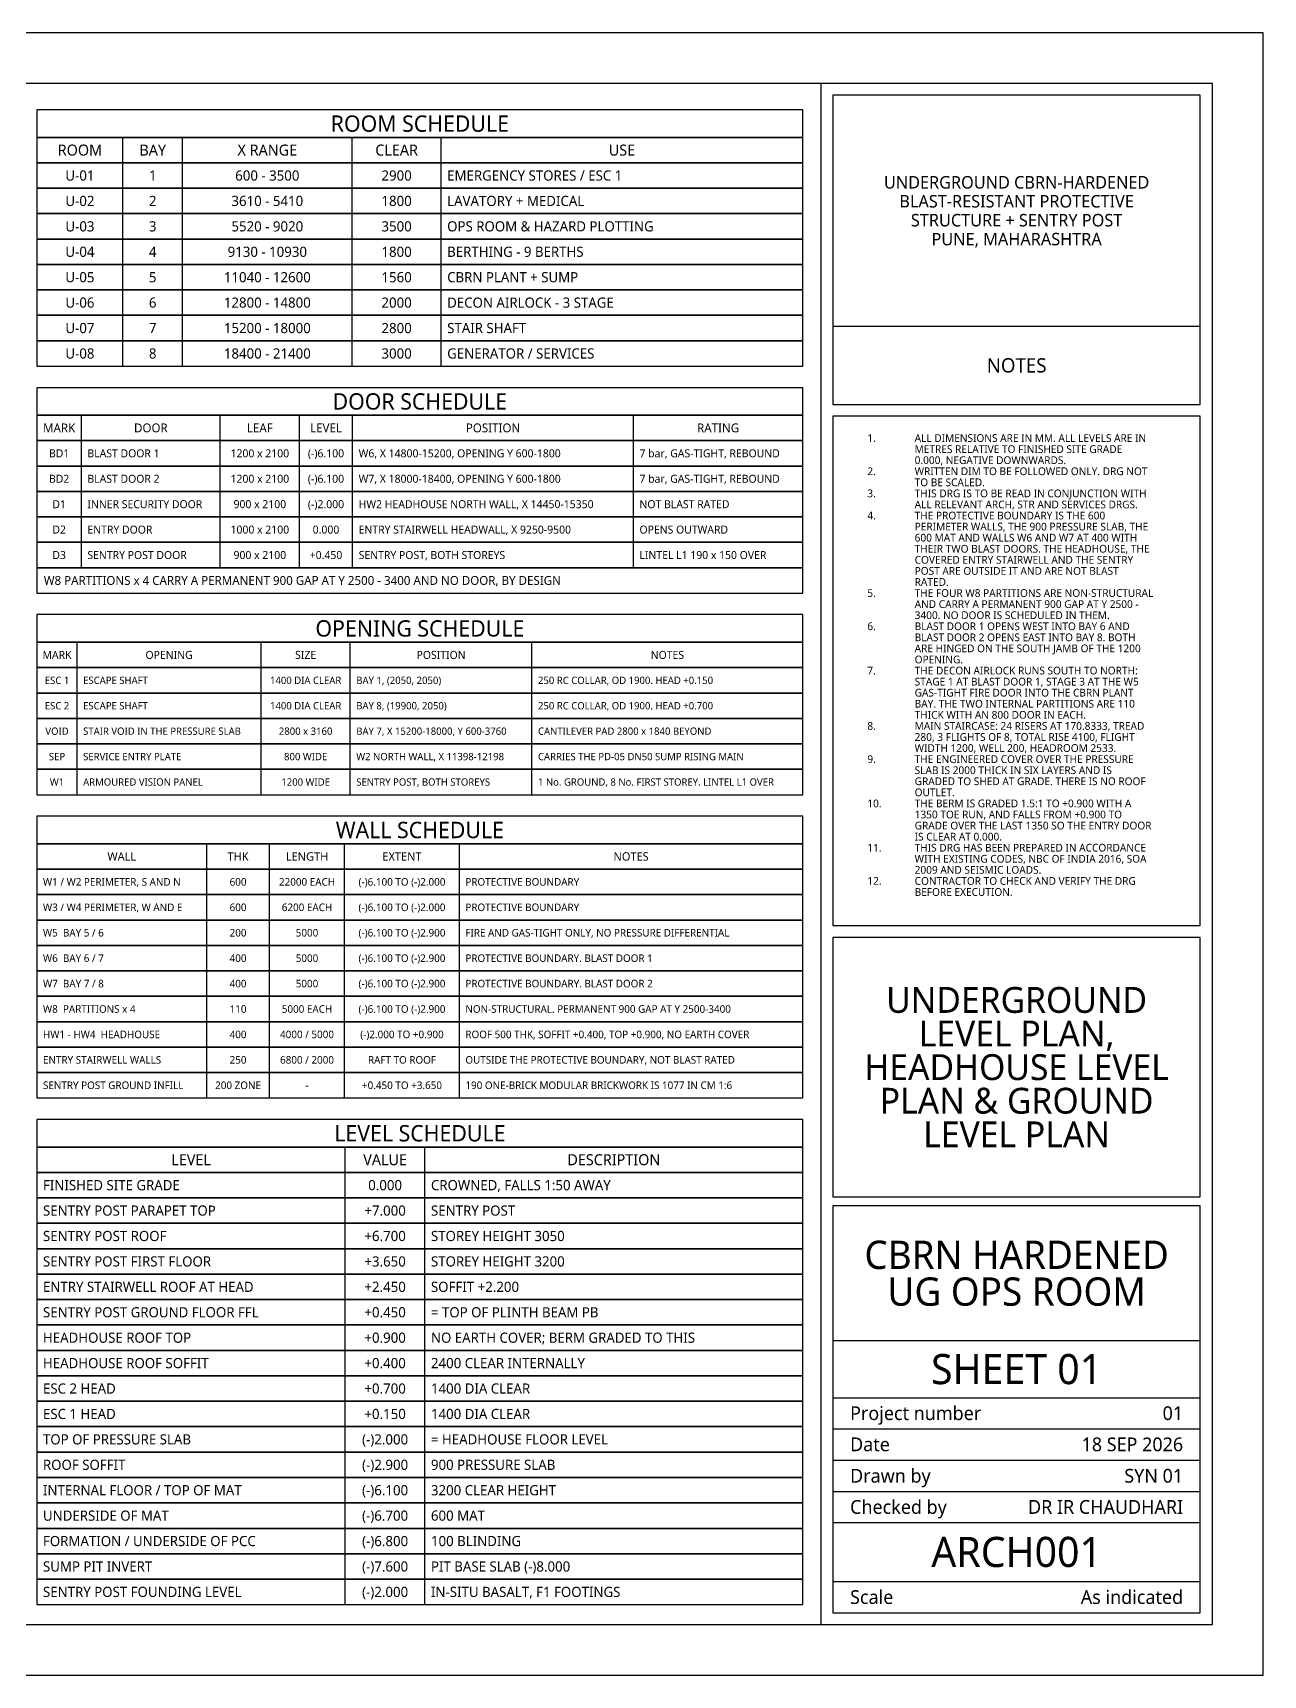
# Model space of a CAD drawing. Header units: millimetres. Extents: x 27 to 567, y 19 to 401.
# Drawn here: x 281.1 to 567, y 19.1 to 400.9 of the extents above; entities that cross this region are included whole.
import ezdxf
from ezdxf.enums import TextEntityAlignment as Align

# ---------------------------------------------------------------- set-up
doc = ezdxf.new("R2010")
doc.units = ezdxf.units.MM
for name, color, linetype in [('S-NOTE', 7, 'Continuous'), ('S-TABLE', 7, 'Continuous'), ('S-TITLE', 7, 'Continuous')]:
    doc.layers.add(name, color=color, linetype=linetype)
doc.styles.add('OpenSans', font='OpenSans-Regular.ttf')

msp = doc.modelspace()

# ---------------------------------------------------------------- linework, layer by layer
at = {"layer": 'S-TABLE'}
for p, q in [((301.9812, 370.69), (301.9812, 376.6)), ((315.8421, 370.69), (315.8421, 376.6)), ((355.2498, 370.69), (355.2498, 376.6)), ((375.945, 370.69), (375.945, 376.6)), ((301.9812, 364.78), (301.9812, 370.69)), ((315.8421, 364.78), (315.8421, 370.69)), ((355.2498, 364.78), (355.2498, 370.69)), ((375.945, 364.78), (375.945, 370.69)), ((301.9812, 358.87), (301.9812, 364.78)), ((315.8421, 358.87), (315.8421, 364.78)), ((355.2498, 358.87), (355.2498, 364.78)), ((375.945, 358.87), (375.945, 364.78)), ((301.9812, 352.96), (301.9812, 358.87)), ((315.8421, 352.96), (315.8421, 358.87)), ((355.2498, 352.96), (355.2498, 358.87)), ((375.945, 352.96), (375.945, 358.87)), ((301.9812, 347.05), (301.9812, 352.96)), ((315.8421, 347.05), (315.8421, 352.96)), ((355.2498, 347.05), (355.2498, 352.96)), ((375.945, 347.05), (375.945, 352.96)), ((301.9812, 341.14), (301.9812, 347.05)), ((315.8421, 341.14), (315.8421, 347.05)), ((355.2498, 341.14), (355.2498, 347.05)), ((375.945, 341.14), (375.945, 347.05)), ((301.9812, 335.23), (301.9812, 341.14)), ((315.8421, 335.23), (315.8421, 341.14)), ((355.2498, 335.23), (355.2498, 341.14)), ((375.945, 335.23), (375.945, 341.14)), ((301.9812, 329.32), (301.9812, 335.23)), ((315.8421, 329.32), (315.8421, 335.23)), ((355.2498, 329.32), (355.2498, 335.23)), ((375.945, 329.32), (375.945, 335.23)), ((301.9812, 323.41), (301.9812, 329.32)), ((315.8421, 323.41), (315.8421, 329.32)), ((355.2498, 323.41), (355.2498, 329.32)), ((375.945, 323.41), (375.945, 329.32)), ((292.3283, 306.1), (292.3283, 312.01)), ((324.6219, 306.1), (324.6219, 312.01)), ((342.9905, 306.1), (342.9905, 312.01)), ((355.375, 306.1), (355.375, 312.01)), ((420.6411, 306.1), (420.6411, 312.01)), ((292.3283, 300.19), (292.3283, 306.1)), ((324.6219, 300.19), (324.6219, 306.1)), ((342.9905, 300.19), (342.9905, 306.1)), ((355.375, 300.19), (355.375, 306.1)), ((420.6411, 300.19), (420.6411, 306.1)), ((292.3283, 294.28), (292.3283, 300.19)), ((324.6219, 294.28), (324.6219, 300.19)), ((342.9905, 294.28), (342.9905, 300.19)), ((355.375, 294.28), (355.375, 300.19)), ((420.6411, 294.28), (420.6411, 300.19)), ((292.3283, 288.37), (292.3283, 294.28)), ((324.6219, 288.37), (324.6219, 294.28)), ((342.9905, 288.37), (342.9905, 294.28)), ((355.375, 288.37), (355.375, 294.28)), ((420.6411, 288.37), (420.6411, 294.28)), ((292.3283, 282.46), (292.3283, 288.37)), ((324.6219, 282.46), (324.6219, 288.37)), ((342.9905, 282.46), (342.9905, 288.37)), ((355.375, 282.46), (355.375, 288.37)), ((420.6411, 282.46), (420.6411, 288.37)), ((292.3283, 276.55), (292.3283, 282.46)), ((324.6219, 276.55), (324.6219, 282.46)), ((342.9905, 276.55), (342.9905, 282.46)), ((355.375, 276.55), (355.375, 282.46)), ((420.6411, 276.55), (420.6411, 282.46)), ((291.3318, 253.33), (291.3318, 259.24)), ((334.0843, 253.33), (334.0843, 259.24)), ((354.817, 253.33), (354.817, 259.24)), ((397.0555, 253.33), (397.0555, 259.24)), ((291.3318, 247.42), (291.3318, 253.33)), ((334.0843, 247.42), (334.0843, 253.33)), ((354.817, 247.42), (354.817, 253.33)), ((397.0555, 247.42), (397.0555, 253.33)), ((291.3318, 241.51), (291.3318, 247.42)), ((334.0843, 241.51), (334.0843, 247.42)), ((354.817, 241.51), (354.817, 247.42)), ((397.0555, 241.51), (397.0555, 247.42)), ((291.3318, 235.6), (291.3318, 241.51)), ((334.0843, 235.6), (334.0843, 241.51)), ((354.817, 235.6), (354.817, 241.51)), ((397.0555, 235.6), (397.0555, 241.51)), ((291.3318, 229.69), (291.3318, 235.6)), ((334.0843, 229.69), (334.0843, 235.6)), ((354.817, 229.69), (354.817, 235.6)), ((397.0555, 229.69), (397.0555, 235.6)), ((291.3318, 223.78), (291.3318, 229.69)), ((334.0843, 223.78), (334.0843, 229.69)), ((354.817, 223.78), (354.817, 229.69)), ((397.0555, 223.78), (397.0555, 229.69)), ((321.4518, 206.47), (321.4518, 212.38)), ((336.0365, 206.47), (336.0365, 212.38)), ((353.5101, 206.47), (353.5101, 212.38)), ((380.1788, 206.47), (380.1788, 212.38)), ((321.4518, 200.56), (321.4518, 206.47)), ((336.0365, 200.56), (336.0365, 206.47)), ((353.5101, 200.56), (353.5101, 206.47)), ((380.1788, 200.56), (380.1788, 206.47)), ((321.4518, 194.65), (321.4518, 200.56)), ((336.0365, 194.65), (336.0365, 200.56)), ((353.5101, 194.65), (353.5101, 200.56)), ((380.1788, 194.65), (380.1788, 200.56)), ((321.4518, 188.74), (321.4518, 194.65)), ((336.0365, 188.74), (336.0365, 194.65)), ((353.5101, 188.74), (353.5101, 194.65)), ((380.1788, 188.74), (380.1788, 194.65)), ((321.4518, 182.83), (321.4518, 188.74)), ((336.0365, 182.83), (336.0365, 188.74)), ((353.5101, 182.83), (353.5101, 188.74)), ((380.1788, 182.83), (380.1788, 188.74)), ((321.4518, 176.92), (321.4518, 182.83)), ((336.0365, 176.92), (336.0365, 182.83)), ((353.5101, 176.92), (353.5101, 182.83)), ((380.1788, 176.92), (380.1788, 182.83)), ((321.4518, 171.01), (321.4518, 176.92)), ((336.0365, 171.01), (336.0365, 176.92)), ((353.5101, 171.01), (353.5101, 176.92)), ((380.1788, 171.01), (380.1788, 176.92)), ((321.4518, 165.1), (321.4518, 171.01)), ((336.0365, 165.1), (336.0365, 171.01)), ((353.5101, 165.1), (353.5101, 171.01)), ((380.1788, 165.1), (380.1788, 171.01)), ((321.4518, 159.19), (321.4518, 165.1)), ((336.0365, 159.19), (336.0365, 165.1)), ((353.5101, 159.19), (353.5101, 165.1)), ((380.1788, 159.19), (380.1788, 165.1)), ((321.4518, 153.28), (321.4518, 159.19)), ((336.0365, 153.28), (336.0365, 159.19)), ((353.5101, 153.28), (353.5101, 159.19)), ((380.1788, 153.28), (380.1788, 159.19)), ((353.6704, 135.97), (353.6704, 141.88)), ((372.1777, 135.97), (372.1777, 141.88)), ((353.6704, 130.06), (353.6704, 135.97)), ((372.1777, 130.06), (372.1777, 135.97)), ((353.6704, 124.15), (353.6704, 130.06)), ((372.1777, 124.15), (372.1777, 130.06)), ((353.6704, 118.24), (353.6704, 124.15)), ((372.1777, 118.24), (372.1777, 124.15)), ((353.6704, 112.33), (353.6704, 118.24)), ((372.1777, 112.33), (372.1777, 118.24)), ((353.6704, 106.42), (353.6704, 112.33)), ((372.1777, 106.42), (372.1777, 112.33)), ((353.6704, 100.51), (353.6704, 106.42)), ((372.1777, 100.51), (372.1777, 106.42)), ((353.6704, 94.6), (353.6704, 100.51)), ((372.1777, 94.6), (372.1777, 100.51)), ((353.6704, 88.69), (353.6704, 94.6)), ((372.1777, 88.69), (372.1777, 94.6)), ((353.6704, 82.78), (353.6704, 88.69)), ((372.1777, 82.78), (372.1777, 88.69)), ((353.6704, 76.87), (353.6704, 82.78)), ((372.1777, 76.87), (372.1777, 82.78)), ((353.6704, 70.96), (353.6704, 76.87)), ((372.1777, 70.96), (372.1777, 76.87)), ((353.6704, 65.05), (353.6704, 70.96)), ((372.1777, 65.05), (372.1777, 70.96)), ((353.6704, 59.14), (353.6704, 65.05)), ((372.1777, 59.14), (372.1777, 65.05)), ((353.6704, 53.23), (353.6704, 59.14)), ((372.1777, 53.23), (372.1777, 59.14)), ((353.6704, 47.32), (353.6704, 53.23)), ((372.1777, 47.32), (372.1777, 53.23)), ((353.6704, 41.41), (353.6704, 47.32)), ((372.1777, 41.41), (372.1777, 47.32)), ((353.6704, 35.5), (353.6704, 41.41)), ((372.1777, 35.5), (372.1777, 41.41))]:
    msp.add_line(p, q, dxfattribs=at)
for points in [[(282, 376.6), (460, 376.6), (460, 383), (282, 383)], [(282, 370.69), (460, 370.69), (460, 376.6), (282, 376.6)], [(282, 364.78), (460, 364.78), (460, 370.69), (282, 370.69)], [(282, 358.87), (460, 358.87), (460, 364.78), (282, 364.78)], [(282, 352.96), (460, 352.96), (460, 358.87), (282, 358.87)], [(282, 347.05), (460, 347.05), (460, 352.96), (282, 352.96)], [(282, 341.14), (460, 341.14), (460, 347.05), (282, 347.05)], [(282, 335.23), (460, 335.23), (460, 341.14), (282, 341.14)], [(282, 329.32), (460, 329.32), (460, 335.23), (282, 335.23)], [(282, 323.41), (460, 323.41), (460, 329.32), (282, 329.32)], [(282, 312.01), (460, 312.01), (460, 318.41), (282, 318.41)], [(282, 306.1), (460, 306.1), (460, 312.01), (282, 312.01)], [(282, 300.19), (460, 300.19), (460, 306.1), (282, 306.1)], [(282, 294.28), (460, 294.28), (460, 300.19), (282, 300.19)], [(282, 288.37), (460, 288.37), (460, 294.28), (282, 294.28)], [(282, 282.46), (460, 282.46), (460, 288.37), (282, 288.37)], [(282, 276.55), (460, 276.55), (460, 282.46), (282, 282.46)], [(282, 270.64), (460, 270.64), (460, 276.55), (282, 276.55)], [(282, 259.24), (460, 259.24), (460, 265.64), (282, 265.64)], [(282, 253.33), (460, 253.33), (460, 259.24), (282, 259.24)], [(282, 247.42), (460, 247.42), (460, 253.33), (282, 253.33)], [(282, 241.51), (460, 241.51), (460, 247.42), (282, 247.42)], [(282, 235.6), (460, 235.6), (460, 241.51), (282, 241.51)], [(282, 229.69), (460, 229.69), (460, 235.6), (282, 235.6)], [(282, 223.78), (460, 223.78), (460, 229.69), (282, 229.69)], [(282, 212.38), (460, 212.38), (460, 218.78), (282, 218.78)], [(282, 206.47), (460, 206.47), (460, 212.38), (282, 212.38)], [(282, 200.56), (460, 200.56), (460, 206.47), (282, 206.47)], [(282, 194.65), (460, 194.65), (460, 200.56), (282, 200.56)], [(282, 188.74), (460, 188.74), (460, 194.65), (282, 194.65)], [(282, 182.83), (460, 182.83), (460, 188.74), (282, 188.74)], [(282, 176.92), (460, 176.92), (460, 182.83), (282, 182.83)], [(282, 171.01), (460, 171.01), (460, 176.92), (282, 176.92)], [(282, 165.1), (460, 165.1), (460, 171.01), (282, 171.01)], [(282, 159.19), (460, 159.19), (460, 165.1), (282, 165.1)], [(282, 153.28), (460, 153.28), (460, 159.19), (282, 159.19)], [(282, 141.88), (460, 141.88), (460, 148.28), (282, 148.28)], [(282, 135.97), (460, 135.97), (460, 141.88), (282, 141.88)], [(282, 130.06), (460, 130.06), (460, 135.97), (282, 135.97)], [(282, 124.15), (460, 124.15), (460, 130.06), (282, 130.06)], [(282, 118.24), (460, 118.24), (460, 124.15), (282, 124.15)], [(282, 112.33), (460, 112.33), (460, 118.24), (282, 118.24)], [(282, 106.42), (460, 106.42), (460, 112.33), (282, 112.33)], [(282, 100.51), (460, 100.51), (460, 106.42), (282, 106.42)], [(282, 94.6), (460, 94.6), (460, 100.51), (282, 100.51)], [(282, 88.69), (460, 88.69), (460, 94.6), (282, 94.6)], [(282, 82.78), (460, 82.78), (460, 88.69), (282, 88.69)], [(282, 76.87), (460, 76.87), (460, 82.78), (282, 82.78)], [(282, 70.96), (460, 70.96), (460, 76.87), (282, 76.87)], [(282, 65.05), (460, 65.05), (460, 70.96), (282, 70.96)], [(282, 59.14), (460, 59.14), (460, 65.05), (282, 65.05)], [(282, 53.23), (460, 53.23), (460, 59.14), (282, 59.14)], [(282, 47.32), (460, 47.32), (460, 53.23), (282, 53.23)], [(282, 41.41), (460, 41.41), (460, 47.32), (282, 47.32)], [(282, 35.5), (460, 35.5), (460, 41.41), (282, 41.41)]]:
    msp.add_lwpolyline(points, close=True, dxfattribs=at)
at = {"layer": 'S-TITLE'}
for p, q in [((464.3, 30.9), (464.3, 389.1)), ((467, 332.7), (552.4, 332.7)), ((467, 96.9), (552.4, 96.9)), ((467, 83.6), (552.4, 83.6)), ((467, 76.4), (552.4, 76.4)), ((467, 69.1), (552.4, 69.1)), ((467, 61.8), (552.4, 61.8)), ((467, 54.6), (552.4, 54.6)), ((467, 40.9), (552.4, 40.9))]:
    msp.add_line(p, q, dxfattribs=at)
for points in [[(27, 19.1), (567, 19.1), (567, 400.9), (27, 400.9)], [(38.8, 30.9), (555.2, 30.9), (555.2, 389.1), (38.8, 389.1)], [(467, 314.5), (552.4, 314.5), (552.4, 386.4), (467, 386.4)], [(467, 193.4), (552.4, 193.4), (552.4, 311.8), (467, 311.8)], [(467, 130.3), (552.4, 130.3), (552.4, 190.6), (467, 190.6)], [(467, 33.6), (552.4, 33.6), (552.4, 128.2), (467, 128.2)]]:
    msp.add_lwpolyline(points, close=True, dxfattribs=at)

# ---------------------------------------------------------------- texts
at = {"layer": 'S-NOTE', "style": 'OpenSans'}
for s, p in [('1.', (475, 305.8)), ('ALL DIMENSIONS ARE IN MM. ALL LEVELS ARE IN', (486, 305.8)), ('0.000, NEGATIVE DOWNWARDS.', (486, 300.652)), ('METRES RELATIVE TO FINISHED SITE GRADE', (486, 303.226)), ('2.', (475, 298.078)), ('WRITTEN DIM TO BE FOLLOWED ONLY. DRG NOT', (486, 298.078)), ('3.', (475, 292.93)), ('TO BE SCALED.', (486, 295.504)), ('THIS DRG IS TO BE READ IN CONJUNCTION WITH', (486, 292.93)), ('ALL RELEVANT ARCH, STR AND SERVICES DRGS.', (486, 290.356)), ('4.', (475, 287.782)), ('THE PROTECTIVE BOUNDARY IS THE 600', (486, 287.782)), ('PERIMETER WALLS, THE 900 PRESSURE SLAB, THE', (486, 285.208)), ('600 MAT AND WALLS W6 AND W7 AT 400 WITH', (486, 282.634)), ('THEIR TWO BLAST DOORS. THE HEADHOUSE, THE', (486, 280.06)), ('COVERED ENTRY STAIRWELL AND THE SENTRY', (486, 277.486)), ('POST ARE OUTSIDE IT AND ARE NOT BLAST', (486, 274.912)), ('5.', (475, 269.764)), ('THE FOUR W8 PARTITIONS ARE NON-STRUCTURAL', (486, 269.764)), ('RATED.', (486, 272.338)), ('AND CARRY A PERMANENT 900 GAP AT Y 2500 -', (486, 267.19)), ('6.', (475, 262.042)), ('3400. NO DOOR IS SCHEDULED IN THEM.', (486, 264.616)), ('BLAST DOOR 1 OPENS WEST INTO BAY 6 AND', (486, 262.042)), ('BLAST DOOR 2 OPENS EAST INTO BAY 8. BOTH', (486, 259.468)), ('ARE HINGED ON THE SOUTH JAMB OF THE 1200', (486, 256.894)), ('OPENING.', (486, 254.32)), ('7.', (475, 251.746)), ('THE DECON AIRLOCK RUNS SOUTH TO NORTH:', (486, 251.746)), ('STAGE 1 AT BLAST DOOR 1, STAGE 3 AT THE W5', (486, 249.172)), ('GAS-TIGHT FIRE DOOR INTO THE CBRN PLANT', (486, 246.598)), ('BAY. THE TWO INTERNAL PARTITIONS ARE 110', (486, 244.024)), ('8.', (475, 238.876)), ('THICK WITH AN 800 DOOR IN EACH.', (486, 241.45)), ('MAIN STAIRCASE: 24 RISERS AT 170.8333, TREAD', (486, 238.876)), ('280, 3 FLIGHTS OF 8, TOTAL RISE 4100, FLIGHT', (486, 236.302)), ('9.', (475, 231.154)), ('THE ENGINEERED COVER OVER THE PRESSURE', (486, 231.154)), ('WIDTH 1200, WELL 200, HEADROOM 2533.', (486, 233.728)), ('SLAB IS 2000 THICK IN SIX LAYERS AND IS', (486, 228.58)), ('GRADED TO SHED AT GRADE. THERE IS NO ROOF', (486, 226.006)), ('10.', (475, 220.858)), ('THE BERM IS GRADED 1.5:1 TO +0.900 WITH A', (486, 220.858)), ('OUTLET.', (486, 223.432)), ('1350 TOE RUN, AND FALLS FROM +0.900 TO', (486, 218.284)), ('IS CLEAR AT 0.000.', (486, 213.136)), ('GRADE OVER THE LAST 1350 SO THE ENTRY DOOR', (486, 215.71)), ('11.', (475, 210.562)), ('THIS DRG HAS BEEN PREPARED IN ACCORDANCE', (486, 210.562)), ('WITH EXISTING CODES, NBC OF INDIA 2016, SOA', (486, 207.988)), ('2009 AND SEISMIC LOADS.', (486, 205.414)), ('12.', (475, 202.84)), ('CONTRACTOR TO CHECK AND VERIFY THE DRG', (486, 202.84)), ('BEFORE EXECUTION.', (486, 200.266))]:
    msp.add_text(s, height=1.8, dxfattribs=at).set_placement(p)
at = {"layer": 'S-TABLE', "style": 'OpenSans'}
for s, height, p in [('ROOM SCHEDULE', 3.8, (371, 379.8)), ('ROOM', 2.564, (291.9906, 373.645)), ('BAY', 2.564, (308.9117, 373.645)), ('X RANGE', 2.564, (335.546, 373.645)), ('CLEAR', 2.564, (365.5974, 373.645)), ('USE', 2.564, (417.9725, 373.645)), ('U-01', 2.364, (291.9906, 367.735)), ('1', 2.364, (308.9117, 367.735)), ('600 - 3500', 2.364, (335.546, 367.735)), ('2900', 2.364, (365.5974, 367.735)), ('U-02', 2.364, (291.9906, 361.825)), ('2', 2.364, (308.9117, 361.825)), ('3610 - 5410', 2.364, (335.546, 361.825)), ('1800', 2.364, (365.5974, 361.825)), ('U-03', 2.364, (291.9906, 355.915)), ('3', 2.364, (308.9117, 355.915)), ('5520 - 9020', 2.364, (335.546, 355.915)), ('3500', 2.364, (365.5974, 355.915)), ('U-04', 2.364, (291.9906, 350.005)), ('4', 2.364, (308.9117, 350.005)), ('9130 - 10930', 2.364, (335.546, 350.005)), ('1800', 2.364, (365.5974, 350.005)), ('U-05', 2.364, (291.9906, 344.095)), ('5', 2.364, (308.9117, 344.095)), ('11040 - 12600', 2.364, (335.546, 344.095)), ('1560', 2.364, (365.5974, 344.095)), ('U-06', 2.364, (291.9906, 338.185)), ('6', 2.364, (308.9117, 338.185)), ('12800 - 14800', 2.364, (335.546, 338.185)), ('2000', 2.364, (365.5974, 338.185)), ('U-07', 2.364, (291.9906, 332.275)), ('7', 2.364, (308.9117, 332.275)), ('15200 - 18000', 2.364, (335.546, 332.275)), ('2800', 2.364, (365.5974, 332.275)), ('U-08', 2.364, (291.9906, 326.365)), ('8', 2.364, (308.9117, 326.365)), ('18400 - 21400', 2.364, (335.546, 326.365)), ('3000', 2.364, (365.5974, 326.365)), ('DOOR SCHEDULE', 3.8, (371, 315.21)), ('MARK', 2.06, (287.1642, 309.055)), ('DOOR', 2.06, (308.4751, 309.055)), ('LEAF', 2.06, (333.8062, 309.055)), ('LEVEL', 2.06, (349.1828, 309.055)), ('POSITION', 2.06, (388.008, 309.055)), ('RATING', 2.06, (440.3205, 309.055)), ('BD1', 1.86, (287.1642, 303.145)), ('1200 x 2100', 1.86, (333.8062, 303.145)), ('(-)6.100', 1.86, (349.1828, 303.145)), ('BD2', 1.86, (287.1642, 297.235)), ('1200 x 2100', 1.86, (333.8062, 297.235)), ('(-)6.100', 1.86, (349.1828, 297.235)), ('D1', 1.86, (287.1642, 291.325)), ('900 x 2100', 1.86, (333.8062, 291.325)), ('(-)2.000', 1.86, (349.1828, 291.325)), ('D2', 1.86, (287.1642, 285.415)), ('1000 x 2100', 1.86, (333.8062, 285.415)), ('0.000', 1.86, (349.1828, 285.415)), ('D3', 1.86, (287.1642, 279.505)), ('900 x 2100', 1.86, (333.8062, 279.505)), ('+0.450', 1.86, (349.1828, 279.505)), ('OPENING SCHEDULE', 3.8, (371, 262.44)), ('MARK', 1.86, (286.6659, 256.285)), ('OPENING', 1.86, (312.7081, 256.285)), ('SIZE', 1.86, (344.4507, 256.285)), ('POSITION', 1.86, (375.9363, 256.285)), ('NOTES', 1.86, (428.5278, 256.285)), ('ESC 1', 1.7, (286.6659, 250.375)), ('1400 DIA CLEAR', 1.7, (344.4507, 250.375)), ('ESC 2', 1.7, (286.6659, 244.465)), ('1400 DIA CLEAR', 1.7, (344.4507, 244.465)), ('VOID', 1.7, (286.6659, 238.555)), ('2800 x 3160', 1.7, (344.4507, 238.555)), ('SEP', 1.7, (286.6659, 232.645)), ('800 WIDE', 1.7, (344.4507, 232.645)), ('W1', 1.7, (286.6659, 226.735)), ('1200 WIDE', 1.7, (344.4507, 226.735)), ('WALL SCHEDULE', 3.8, (371, 215.58)), ('WALL', 1.96, (301.7259, 209.425)), ('THK', 1.96, (328.7441, 209.425)), ('LENGTH', 1.96, (344.7733, 209.425)), ('EXTENT', 1.96, (366.8445, 209.425)), ('NOTES', 1.96, (420.0894, 209.425)), ('600', 1.76, (328.7441, 203.515)), ('22000 EACH', 1.76, (344.7733, 203.515)), ('(-)6.100 TO (-)2.000', 1.76, (366.8445, 203.515)), ('600', 1.76, (328.7441, 197.605)), ('6200 EACH', 1.76, (344.7733, 197.605)), ('(-)6.100 TO (-)2.000', 1.76, (366.8445, 197.605)), ('200', 1.76, (328.7441, 191.695)), ('5000', 1.76, (344.7733, 191.695)), ('(-)6.100 TO (-)2.900', 1.76, (366.8445, 191.695)), ('400', 1.76, (328.7441, 185.785)), ('5000', 1.76, (344.7733, 185.785)), ('(-)6.100 TO (-)2.900', 1.76, (366.8445, 185.785)), ('400', 1.76, (328.7441, 179.875)), ('5000', 1.76, (344.7733, 179.875)), ('(-)6.100 TO (-)2.900', 1.76, (366.8445, 179.875)), ('110', 1.76, (328.7441, 173.965)), ('5000 EACH', 1.76, (344.7733, 173.965)), ('(-)6.100 TO (-)2.900', 1.76, (366.8445, 173.965)), ('400', 1.76, (328.7441, 168.055)), ('4000 / 5000', 1.76, (344.7733, 168.055)), ('(-)2.000 TO +0.900', 1.76, (366.8445, 168.055)), ('250', 1.76, (328.7441, 162.145)), ('6800 / 2000', 1.76, (344.7733, 162.145)), ('RAFT TO ROOF', 1.76, (366.8445, 162.145)), ('200 ZONE', 1.76, (328.7441, 156.235)), ('+0.450 TO +3.650', 1.76, (366.8445, 156.235)), ('-', 1.76, (344.7733, 156.235)), ('LEVEL SCHEDULE', 3.8, (371, 145.08)), ('LEVEL', 2.564, (317.8352, 138.925)), ('VALUE', 2.564, (362.924, 138.925)), ('DESCRIPTION', 2.564, (416.0888, 138.925)), ('0.000', 2.364, (362.924, 133.015)), ('+7.000', 2.364, (362.924, 127.105)), ('+6.700', 2.364, (362.924, 121.195)), ('+3.650', 2.364, (362.924, 115.285)), ('+2.450', 2.364, (362.924, 109.375)), ('+0.450', 2.364, (362.924, 103.465)), ('+0.900', 2.364, (362.924, 97.555)), ('+0.400', 2.364, (362.924, 91.645)), ('+0.700', 2.364, (362.924, 85.735)), ('+0.150', 2.364, (362.924, 79.825)), ('(-)2.000', 2.364, (362.924, 73.915)), ('(-)2.900', 2.364, (362.924, 68.005)), ('(-)6.100', 2.364, (362.924, 62.095)), ('(-)6.700', 2.364, (362.924, 56.185)), ('(-)6.800', 2.364, (362.924, 50.275)), ('(-)7.600', 2.364, (362.924, 44.365)), ('(-)2.000', 2.364, (362.924, 38.455))]:
    msp.add_text(s, height=height, dxfattribs=at).set_placement(p, align=Align.MIDDLE_CENTER)
for s, height, p in [('EMERGENCY STORES / ESC 1', 2.364, (377.345, 367.735)), ('LAVATORY + MEDICAL', 2.364, (377.345, 361.825)), ('OPS ROOM & HAZARD PLOTTING', 2.364, (377.345, 355.915)), ('BERTHING - 9 BERTHS', 2.364, (377.345, 350.005)), ('CBRN PLANT + SUMP', 2.364, (377.345, 344.095)), ('DECON AIRLOCK - 3 STAGE', 2.364, (377.345, 338.185)), ('STAIR SHAFT', 2.364, (377.345, 332.275)), ('GENERATOR / SERVICES', 2.364, (377.345, 326.365)), ('BLAST DOOR 1', 1.86, (293.7283, 303.145)), ('W6, X 14800-15200, OPENING Y 600-1800', 1.86, (356.775, 303.145)), ('7 bar, GAS-TIGHT, REBOUND', 1.86, (422.0411, 303.145)), ('BLAST DOOR 2', 1.86, (293.7283, 297.235)), ('W7, X 18000-18400, OPENING Y 600-1800', 1.86, (356.775, 297.235)), ('7 bar, GAS-TIGHT, REBOUND', 1.86, (422.0411, 297.235)), ('INNER SECURITY DOOR', 1.86, (293.7283, 291.325)), ('HW2 HEADHOUSE NORTH WALL, X 14450-15350', 1.86, (356.775, 291.325)), ('NOT BLAST RATED', 1.86, (422.0411, 291.325)), ('ENTRY DOOR', 1.86, (293.7283, 285.415)), ('ENTRY STAIRWELL HEADWALL, X 9250-9500', 1.86, (356.775, 285.415)), ('OPENS OUTWARD', 1.86, (422.0411, 285.415)), ('SENTRY POST DOOR', 1.86, (293.7283, 279.505)), ('SENTRY POST, BOTH STOREYS', 1.86, (356.775, 279.505)), ('LINTEL L1 190 x 150 OVER', 1.86, (422.0411, 279.505)), ('W8 PARTITIONS x 4 CARRY A PERMANENT 900 GAP AT Y 2500 - 3400 AND NO DOOR, BY DESIGN', 2.06, (283.6, 273.595)), ('ESCAPE SHAFT', 1.7, (292.7318, 250.375)), ('BAY 1, (2050, 2050)', 1.7, (356.217, 250.375)), ('250 RC COLLAR, OD 1900. HEAD +0.150', 1.7, (398.4555, 250.375)), ('ESCAPE SHAFT', 1.7, (292.7318, 244.465)), ('BAY 8, (19900, 2050)', 1.7, (356.217, 244.465)), ('250 RC COLLAR, OD 1900. HEAD +0.700', 1.7, (398.4555, 244.465)), ('STAIR VOID IN THE PRESSURE SLAB', 1.7, (292.7318, 238.555)), ('BAY 7, X 15200-18000, Y 600-3760', 1.7, (356.217, 238.555)), ('CANTILEVER PAD 2800 x 1840 BEYOND', 1.7, (398.4555, 238.555)), ('SERVICE ENTRY PLATE', 1.7, (292.7318, 232.645)), ('W2 NORTH WALL, X 11398-12198', 1.7, (356.217, 232.645)), ('CARRIES THE PD-05 DN50 SUMP RISING MAIN', 1.7, (398.4555, 232.645)), ('ARMOURED VISION PANEL', 1.7, (292.7318, 226.735)), ('SENTRY POST, BOTH STOREYS', 1.7, (356.217, 226.735)), ('1 No. GROUND, 8 No. FIRST STOREY. LINTEL L1 OVER', 1.7, (398.4555, 226.735)), ('W1 / W2 PERIMETER, S AND N', 1.76, (283.4, 203.515)), ('PROTECTIVE BOUNDARY', 1.76, (381.5788, 203.515)), ('W3 / W4 PERIMETER, W AND E', 1.76, (283.4, 197.605)), ('PROTECTIVE BOUNDARY', 1.76, (381.5788, 197.605)), ('W5  BAY 5 / 6', 1.76, (283.4, 191.695)), ('FIRE AND GAS-TIGHT ONLY, NO PRESSURE DIFFERENTIAL', 1.76, (381.5788, 191.695)), ('W6  BAY 6 / 7', 1.76, (283.4, 185.785)), ('PROTECTIVE BOUNDARY. BLAST DOOR 1', 1.76, (381.5788, 185.785)), ('W7  BAY 7 / 8', 1.76, (283.4, 179.875)), ('PROTECTIVE BOUNDARY. BLAST DOOR 2', 1.76, (381.5788, 179.875)), ('W8  PARTITIONS x 4', 1.76, (283.4, 173.965)), ('NON-STRUCTURAL. PERMANENT 900 GAP AT Y 2500-3400', 1.76, (381.5788, 173.965)), ('HW1 - HW4  HEADHOUSE', 1.76, (283.4, 168.055)), ('ROOF 500 THK, SOFFIT +0.400, TOP +0.900, NO EARTH COVER', 1.76, (381.5788, 168.055)), ('ENTRY STAIRWELL WALLS', 1.76, (283.4, 162.145)), ('OUTSIDE THE PROTECTIVE BOUNDARY, NOT BLAST RATED', 1.76, (381.5788, 162.145)), ('SENTRY POST GROUND INFILL', 1.76, (283.4, 156.235)), ('190 ONE-BRICK MODULAR BRICKWORK IS 1077 IN CM 1:6', 1.76, (381.5788, 156.235)), ('FINISHED SITE GRADE', 2.364, (283.4, 133.015)), ('CROWNED, FALLS 1:50 AWAY', 2.364, (373.5777, 133.015)), ('SENTRY POST PARAPET TOP', 2.364, (283.4, 127.105)), ('SENTRY POST', 2.364, (373.5777, 127.105)), ('SENTRY POST ROOF', 2.364, (283.4, 121.195)), ('STOREY HEIGHT 3050', 2.364, (373.5777, 121.195)), ('SENTRY POST FIRST FLOOR', 2.364, (283.4, 115.285)), ('STOREY HEIGHT 3200', 2.364, (373.5777, 115.285)), ('ENTRY STAIRWELL ROOF AT HEAD', 2.364, (283.4, 109.375)), ('SOFFIT +2.200', 2.364, (373.5777, 109.375)), ('SENTRY POST GROUND FLOOR FFL', 2.364, (283.4, 103.465)), ('= TOP OF PLINTH BEAM PB', 2.364, (373.5777, 103.465)), ('HEADHOUSE ROOF TOP', 2.364, (283.4, 97.555)), ('NO EARTH COVER; BERM GRADED TO THIS', 2.364, (373.5777, 97.555)), ('HEADHOUSE ROOF SOFFIT', 2.364, (283.4, 91.645)), ('2400 CLEAR INTERNALLY', 2.364, (373.5777, 91.645)), ('ESC 2 HEAD', 2.364, (283.4, 85.735)), ('1400 DIA CLEAR', 2.364, (373.5777, 85.735)), ('ESC 1 HEAD', 2.364, (283.4, 79.825)), ('1400 DIA CLEAR', 2.364, (373.5777, 79.825)), ('TOP OF PRESSURE SLAB', 2.364, (283.4, 73.915)), ('= HEADHOUSE FLOOR LEVEL', 2.364, (373.5777, 73.915)), ('ROOF SOFFIT', 2.364, (283.4, 68.005)), ('900 PRESSURE SLAB', 2.364, (373.5777, 68.005)), ('INTERNAL FLOOR / TOP OF MAT', 2.364, (283.4, 62.095)), ('3200 CLEAR HEIGHT', 2.364, (373.5777, 62.095)), ('UNDERSIDE OF MAT', 2.364, (283.4, 56.185)), ('600 MAT', 2.364, (373.5777, 56.185)), ('FORMATION / UNDERSIDE OF PCC', 2.364, (283.4, 50.275)), ('100 BLINDING', 2.364, (373.5777, 50.275)), ('SUMP PIT INVERT', 2.364, (283.4, 44.365)), ('PIT BASE SLAB (-)8.000', 2.364, (373.5777, 44.365)), ('SENTRY POST FOUNDING LEVEL', 2.364, (283.4, 38.455)), ('IN-SITU BASALT, F1 FOOTINGS', 2.364, (373.5777, 38.455))]:
    msp.add_text(s, height=height, dxfattribs=at).set_placement(p, align=Align.MIDDLE_LEFT)
at = {"layer": 'S-TITLE', "style": 'OpenSans'}
for s, height, p in [('UNDERGROUND CBRN-HARDENED', 2.9, (509.7, 366.15)), ('BLAST-RESISTANT PROTECTIVE', 2.9, (509.7, 361.75)), ('STRUCTURE + SENTRY POST', 2.9, (509.7, 357.35)), ('PUNE, MAHARASHTRA', 2.9, (509.7, 352.95)), ('NOTES', 3.335, (509.7, 323.6)), ('UNDERGROUND', 6.008169, (509.7, 176.0712)), ('LEVEL PLAN,', 6.008169, (509.7, 168.2606)), ('HEADHOUSE LEVEL', 6.008169, (509.7, 160.45)), ('PLAN & GROUND', 6.008169, (509.7, 152.6394)), ('LEVEL PLAN', 6.00817, (509.7, 144.8288)), ('CBRN HARDENED', 6.58, (509.7, 116.827)), ('UG OPS ROOM', 6.58, (509.7, 108.273)), ('SHEET 01', 7, (509.7, 90.25)), ('ARCH001', 7, (509.7, 47.75))]:
    msp.add_text(s, height=height, dxfattribs=at).set_placement(p, align=Align.MIDDLE_CENTER)
for s, p in [('Project number', (471, 80)), ('Date', (471, 72.75)), ('Drawn by', (471, 65.45)), ('Checked by', (471, 58.2)), ('Scale', (471, 37.25))]:
    msp.add_text(s, height=3.2, dxfattribs=at).set_placement(p, align=Align.MIDDLE_LEFT)
for s, p in [('01', (548.4, 80)), ('18 SEP 2026', (548.4, 72.75)), ('SYN 01', (548.4, 65.45)), ('DR IR CHAUDHARI', (548.4, 58.2)), ('As indicated', (548.4, 37.25))]:
    msp.add_text(s, height=3.2, dxfattribs=at).set_placement(p, align=Align.MIDDLE_RIGHT)

doc.saveas('drawing.dxf')
